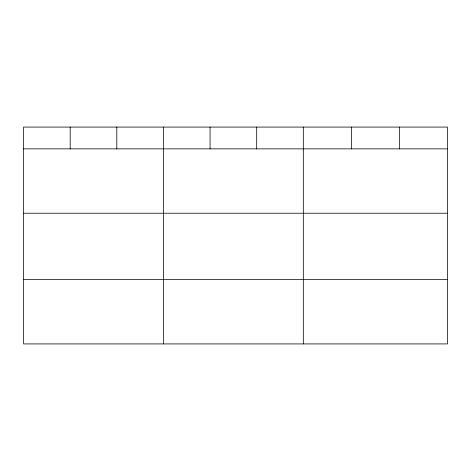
<?xml version="1.0" encoding="UTF-8"?>
<svg xmlns="http://www.w3.org/2000/svg" width="471" height="471" viewBox="0 0 471 471"><rect width="100%" height="100%" fill="white"/><g stroke="black" fill="none" stroke-linecap="round" stroke-linejoin="round"><path stroke-width="0.71" d="M447.45 213.233L447.45 127.082L23.55 127.082L23.55 343.918L447.45 343.918L447.45 213.233L23.55 213.233M23.55 148.865L447.45 148.865M23.55 279.55L447.45 279.55M399.408 127.082L399.408 148.865M351.366 127.082L351.366 148.865M303.324 127.082L303.324 343.918M256.695 127.082L256.695 148.865M210.066 127.082L210.066 148.865M163.437 127.082L163.437 343.918M116.808 127.082L116.808 148.865M70.179 127.082L70.179 148.865"/></g></svg>
